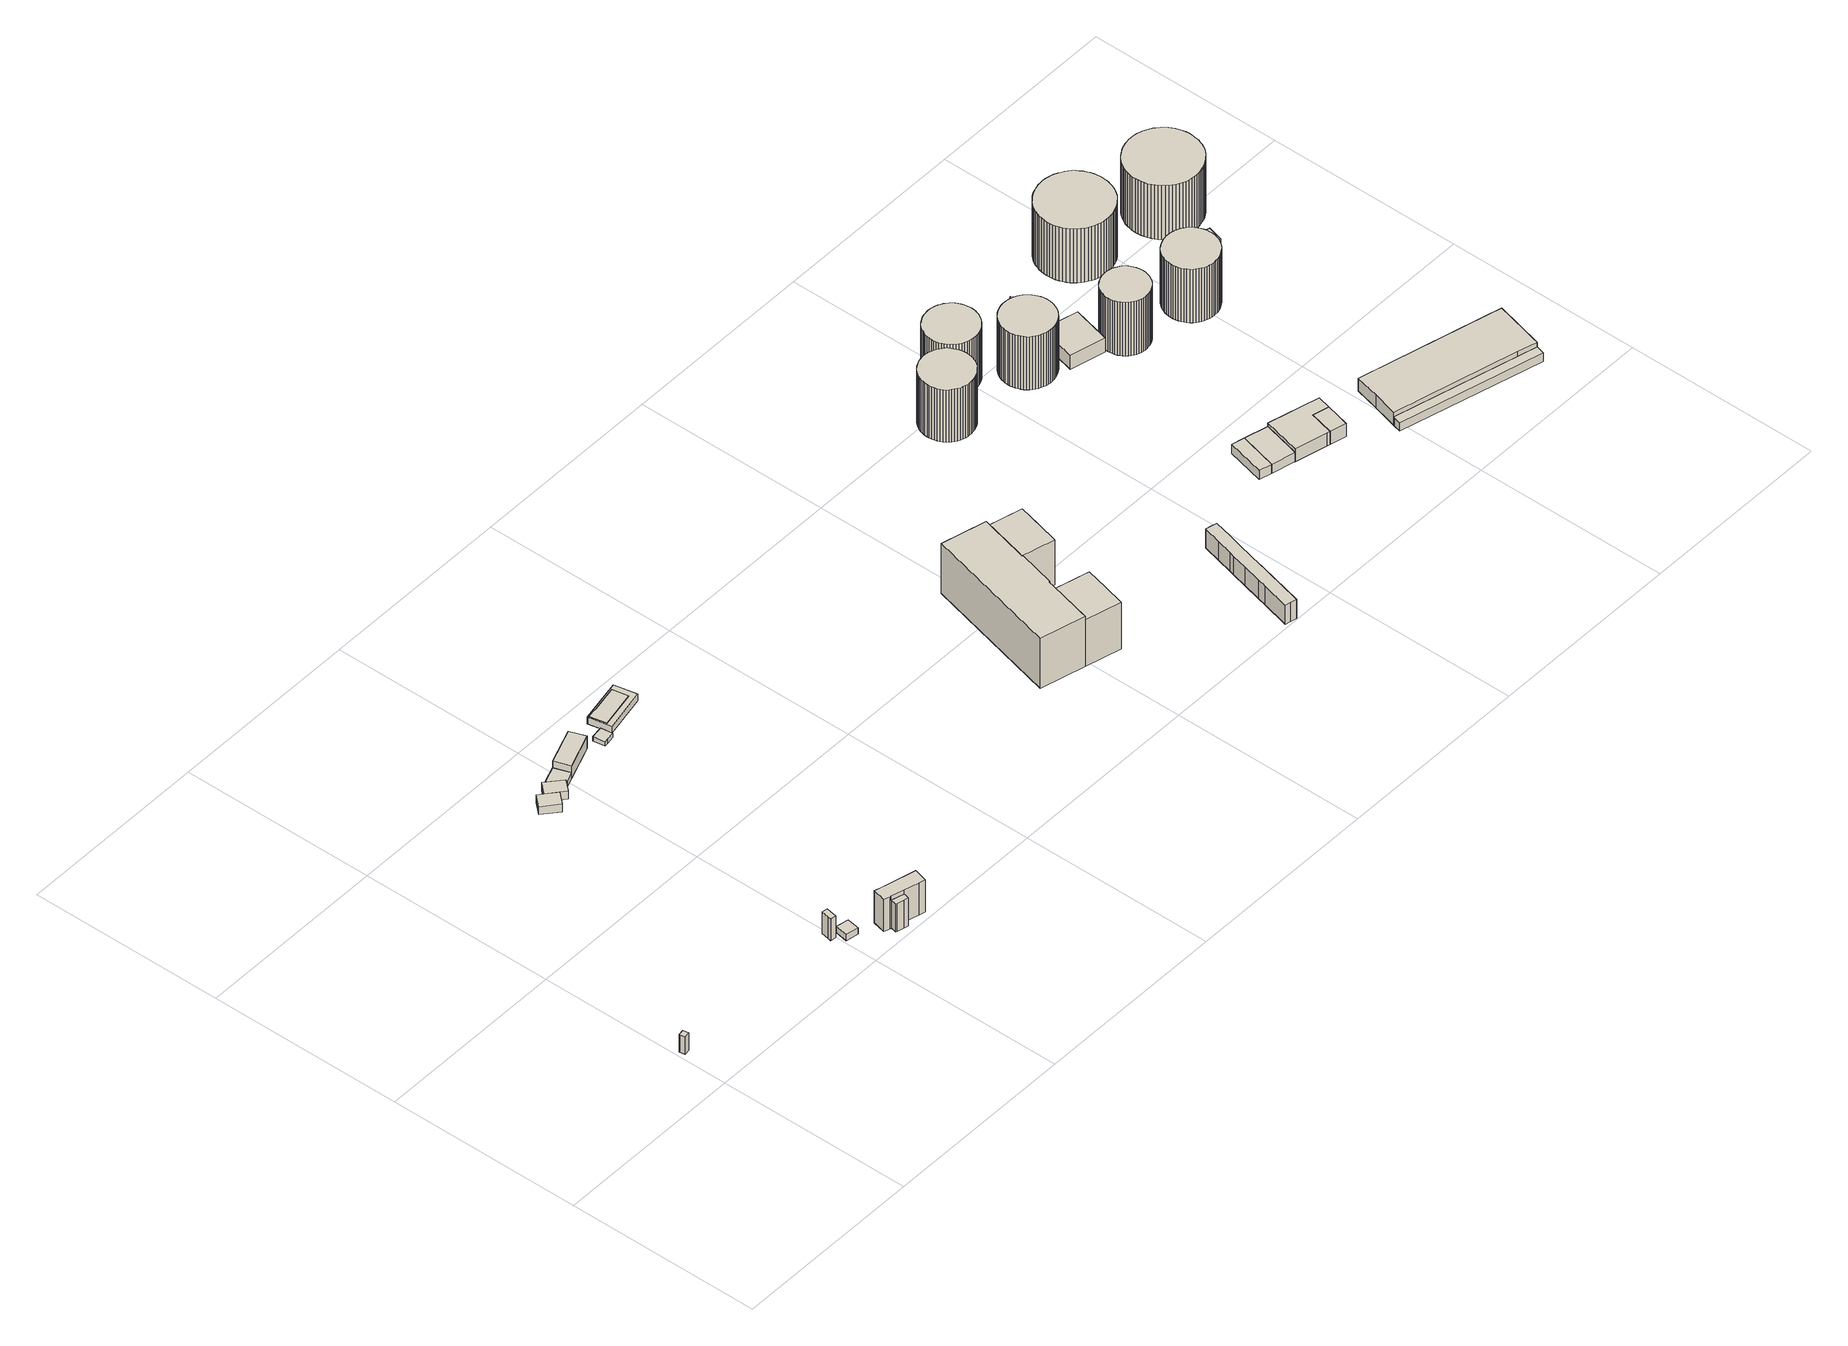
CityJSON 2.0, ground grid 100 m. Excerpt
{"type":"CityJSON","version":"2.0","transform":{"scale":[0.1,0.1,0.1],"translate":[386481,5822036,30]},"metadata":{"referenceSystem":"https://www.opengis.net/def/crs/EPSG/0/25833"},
"CityObjects":{
"building1":{"type":"Building","attributes":{"Gemeindeschluessel":"11000001","BezugspunktDach":"2200","function":"31001_2523","measuredHeight":10.24,"storeysAboveGround":1},"address":[{"country":"Germany","locality":"Berlin","thoroughfareNumber":"44N (35)","thoroughfareName":"Beusselstraße"}],"geometry":[{"type":"Solid","lod":"1","boundaries":[[[[0,1,2,3]],[[4,5,6,7]],[[4,7,3,2]],[[5,4,2,1]],[[6,5,1,0]],[[7,6,0,3]]]]}]},
"building2":{"type":"Building","attributes":{"Gemeindeschluessel":"11000001","BezugspunktDach":"2200","function":"31001_2463","measuredHeight":15.17,"storeysAboveGround":1},"address":[{"country":"Germany","locality":"Berlin","thoroughfareNumber":"1 (89)","thoroughfareName":"Westhafenstraße"}],"geometry":[{"type":"Solid","lod":"1","boundaries":[[[[8,9,10,11,12]],[[13,14,15,16,17]],[[13,17,12,11]],[[14,13,11,10]],[[15,14,10,9]],[[16,15,9,8]],[[17,16,8,12]]]]}]},
"building3":{"type":"Building","attributes":{"Gemeindeschluessel":"11000001","BezugspunktDach":"2200","function":"31001_2120","measuredHeight":3.62,"storeysAboveGround":1},"address":[{"country":"Germany","locality":"Berlin","thoroughfareNumber":"1 (88)","thoroughfareName":"Westhafenstraße"}],"geometry":[{"type":"Solid","lod":"1","boundaries":[[[[18,19,20,21]],[[22,23,24,25]],[[22,25,21,20]],[[23,22,20,19]],[[24,23,19,18]],[[25,24,18,21]]]]}]},
"building4":{"type":"Building","attributes":{"Gemeindeschluessel":"11000004","BezugspunktDach":"2200","function":"51009_1610","measuredHeight":4.59,"storeysAboveGround":0},"address":[{"country":"Germany","locality":"Berlin"}],"geometry":[{"type":"Solid","lod":"1","boundaries":[[[[26,27,28,29,30]],[[31,32,33,34,35]],[[31,35,30,29]],[[32,31,29,28]],[[33,32,28,27]],[[34,33,27,26]],[[35,34,26,30]]]]}]},
"building5":{"type":"Building","attributes":{"Gemeindeschluessel":"11000001","function":"31001_2100"},"address":[{"country":"Germany","locality":"Berlin","thoroughfareNumber":"1 (70)","thoroughfareName":"Westhafenstraße"}],"children":["building5-1","building5-2"]},
"building5-1":{"type":"BuildingPart","attributes":{"BezugspunktDach":"2200","measuredHeight":20.94,"storeysAboveGround":4},"parents":["building5"],"geometry":[{"type":"MultiSurface","lod":"1","boundaries":[[[36,37,38,39,40,41,42,43,44,45]],[[46,47,48,49,50,51,52,53,54,55]],[[46,55,45,44]],[[47,46,44,43]],[[48,47,43,42]],[[49,48,42,41]],[[50,49,41,40]],[[51,50,40,39]],[[52,51,39,38]],[[56,57,38,37]],[[54,53,37,36]],[[55,54,36,45]],[[58,53,52,57,56]]]}]},
"building5-2":{"type":"BuildingPart","attributes":{"BezugspunktDach":"2200","measuredHeight":16.56,"storeysAboveGround":4},"parents":["building5"],"geometry":[{"type":"MultiSurface","lod":"1","boundaries":[[[59,60,61,57,56,62]],[[53,52,63,64,65,66]],[[53,66,62,56]],[[63,52,57,61]],[[64,63,61,60]],[[65,64,60,59]],[[66,65,59,62]],[[52,53,56,57,67]]]}]},
"building6":{"type":"Building","attributes":{"Gemeindeschluessel":"11000004","BezugspunktDach":"2200","function":"51009_1610","measuredHeight":4.63,"storeysAboveGround":0},"address":[{"country":"Germany","locality":"Berlin"}],"geometry":[{"type":"Solid","lod":"1","boundaries":[[[[27,68,69,70,28]],[[71,72,73,74,75]],[[71,75,28,70]],[[72,71,70,69]],[[73,72,69,68]],[[74,73,68,27]],[[75,74,27,28]]]]}]},
"building7":{"type":"Building","attributes":{"Gemeindeschluessel":"11000004","function":"31001_2130"},"address":[{"country":"Germany","locality":"Berlin","thoroughfareNumber":"1","thoroughfareName":"Seestraße"}],"children":["building7-1","building7-2"]},
"building7-1":{"type":"BuildingPart","attributes":{"BezugspunktDach":"2200","measuredHeight":7.41,"storeysAboveGround":2},"parents":["building7"],"geometry":[{"type":"MultiSurface","lod":"1","boundaries":[[[76,77,78,79]],[[80,81,82,83]],[[80,83,79,78]],[[81,80,78,77]],[[82,81,77,76]],[[84,85,76,79]],[[83,82,86,85,84]]]}]},
"building7-2":{"type":"BuildingPart","attributes":{"BezugspunktDach":"2200","measuredHeight":3.56,"storeysAboveGround":2},"parents":["building7"],"geometry":[{"type":"Solid","lod":"1","boundaries":[[[[87,85,84,88]],[[83,82,89,90]],[[83,90,88,84]],[[82,83,82,85]],[[89,82,85,87]],[[90,89,87,88]],[[84,85,82,83]]]]}]},
"building8":{"type":"Building","attributes":{"Gemeindeschluessel":"11000004","BezugspunktDach":"2200","function":"31001_2463","measuredHeight":2.6,"storeysAboveGround":1},"address":[{"country":"Germany","locality":"Berlin","thoroughfareNumber":"1 (1)","thoroughfareName":"Seestraße"}],"geometry":[{"type":"Solid","lod":"1","boundaries":[[[[91,92,93,94,95]],[[96,97,98,99,100]],[[96,100,95,94]],[[97,96,94,93]],[[98,97,93,92]],[[99,98,92,91]],[[100,99,91,95]]]]}]},
"building9":{"type":"Building","attributes":{"Gemeindeschluessel":"11000004","BezugspunktDach":"2200","function":"31001_9998","measuredHeight":3.89,"storeysAboveGround":1},"address":[{"country":"Germany","locality":"Berlin","thoroughfareNumber":"2","thoroughfareName":"Seestraße"}],"geometry":[{"type":"Solid","lod":"1","boundaries":[[[[101,102,103,104,105,106]],[[107,108,109,110,111,112]],[[107,112,106,105]],[[108,107,105,104]],[[109,108,104,103]],[[110,109,103,102]],[[111,110,102,101]],[[112,111,101,106]]]]}]},
"building10":{"type":"Building","attributes":{"Gemeindeschluessel":"11000004","BezugspunktDach":"2200","function":"51009_1610","measuredHeight":3.87,"storeysAboveGround":0},"address":[{"country":"Germany","locality":"Berlin"}],"geometry":[{"type":"Solid","lod":"1","boundaries":[[[[113,114,115,116],[117,118,119,120,121,122]],[[123,124,125,126],[127,128,129,130,131,132]],[[123,126,116,115]],[[124,123,115,114]],[[125,124,114,113]],[[126,125,113,116]],[[127,132,122,121]],[[128,127,121,120]],[[129,128,120,119]],[[130,129,119,118]],[[131,130,118,117]],[[132,131,117,122]]]]}]},
"building11":{"type":"Building","attributes":{"name":"Zentrales Grundbucharchiv Berlin","Gemeindeschluessel":"11000001","function":"31001_2142"},"address":[{"country":"Germany","locality":"Berlin","thoroughfareNumber":"1 (55)","thoroughfareName":"Westhafenstraße"}],"children":["building11-1","building11-2","building11-3"]},
"building11-1":{"type":"BuildingPart","attributes":{"BezugspunktDach":"2200","measuredHeight":34.26,"storeysAboveGround":8},"parents":["building11"],"geometry":[{"type":"Solid","lod":"1","boundaries":[[[[133,134,135,136,137,138,139,140,141,142,143]],[[144,145,146,147,148,149,150,151,152,153,154]],[[144,154,143,142]],[[145,144,142,141]],[[146,145,141,140]],[[147,146,140,139]],[[148,147,139,138]],[[149,148,138,137]],[[150,149,137,136]],[[151,150,136,135]],[[152,151,135,134]],[[153,152,134,133]],[[154,153,133,143]]]]}]},
"building11-2":{"type":"BuildingPart","attributes":{"BezugspunktDach":"2200","measuredHeight":28.38,"storeysAboveGround":8},"parents":["building11"],"geometry":[{"type":"Solid","lod":"1","boundaries":[[[[155,156,157,158,159,160]],[[146,161,162,163,147,164]],[[146,164,160,159]],[[161,146,159,158]],[[162,161,158,157]],[[163,162,157,156]],[[147,163,156,155]],[[164,147,155,160]]]]}]},
"building11-3":{"type":"BuildingPart","attributes":{"BezugspunktDach":"2200","measuredHeight":29.81,"storeysAboveGround":8},"parents":["building11"],"geometry":[{"type":"Solid","lod":"1","boundaries":[[[[165,166,167,168,169,170]],[[152,171,172,173,153,174]],[[152,174,170,169]],[[171,152,169,168]],[[172,171,168,167]],[[173,172,167,166]],[[153,173,166,165]],[[174,153,165,170]]]]}]},
"building12":{"type":"Building","attributes":{"Gemeindeschluessel":"11000001","BezugspunktDach":"2200","function":"31001_2000","measuredHeight":4.79,"storeysAboveGround":1},"address":[{"country":"Germany","locality":"Berlin","thoroughfareNumber":"1 (105)","thoroughfareName":"Willdenowstraße"}],"geometry":[{"type":"Solid","lod":"1","boundaries":[[[[175,176,177,178]],[[179,180,181,182]],[[179,182,178,177]],[[180,179,177,176]],[[181,180,176,175]],[[182,181,175,178]]]]}]},
"building13":{"type":"Building","attributes":{"Gemeindeschluessel":"11000001","BezugspunktDach":"2200","function":"51002_1333","measuredHeight":11.85,"storeysAboveGround":0},"address":[{"country":"Germany","locality":"Berlin"}],"geometry":[{"type":"Solid","lod":"1","boundaries":[[[[183,184,185,186,187,188,189,190,191,192,193,194,195,196,197,198,199]],[[200,201,202,203,204,205,206,207,208,209,210,211,212,213,214,215,216]],[[200,216,199,198]],[[201,200,198,197]],[[202,201,197,196]],[[203,202,196,195]],[[204,203,195,194]],[[205,204,194,193]],[[206,205,193,192]],[[207,206,192,191]],[[208,207,191,190]],[[209,208,190,189]],[[210,209,189,188]],[[211,210,188,187]],[[212,211,187,186]],[[213,212,186,185]],[[214,213,185,184]],[[215,214,184,183]],[[216,215,183,199]]]]}]},
"building14":{"type":"Building","attributes":{"Gemeindeschluessel":"11000001","BezugspunktDach":"2200","function":"31001_2142","measuredHeight":30.63,"storeysAboveGround":5},"address":[{"country":"Germany","locality":"Berlin","thoroughfareNumber":"1 (37)","thoroughfareName":"Westhafenstraße"}],"geometry":[{"type":"Solid","lod":"1","boundaries":[[[[217,218,219,220,221,222,223,224,225,226,227,228,229,230,231,232,233,234,235,236,237,238,239,240,241,242,243,244,245,246,247,248,249,250,251,252,253,254,255,256,257,258,259,260,261,262,263,264,265,266,267,268,269,270,271,272,273,274,275,276,277,278,279,280]],[[281,282,283,284,285,286,287,288,289,290,291,292,293,294,295,296,297,298,299,300,301,302,303,304,305,306,307,308,309,310,311,312,313,314,315,316,317,318,319,320,321,322,323,324,325,326,327,328,329,330,331,332,333,334,335,336,337,338,339,340,341,342,343,344]],[[281,344,280,279]],[[282,281,279,278]],[[283,282,278,277]],[[284,283,277,276]],[[285,284,276,275]],[[286,285,275,274]],[[287,286,274,273]],[[288,287,273,272]],[[289,288,272,271]],[[290,289,271,270]],[[291,290,270,269]],[[292,291,269,268]],[[293,292,268,267]],[[294,293,267,266]],[[295,294,266,265]],[[296,295,265,264]],[[297,296,264,263]],[[298,297,263,262]],[[299,298,262,261]],[[300,299,261,260]],[[301,300,260,259]],[[302,301,259,258]],[[303,302,258,257]],[[304,303,257,256]],[[305,304,256,255]],[[306,305,255,254]],[[307,306,254,253]],[[308,307,253,252]],[[309,308,252,251]],[[310,309,251,250]],[[311,310,250,249]],[[312,311,249,248]],[[313,312,248,247]],[[314,313,247,246]],[[315,314,246,245]],[[316,315,245,244]],[[317,316,244,243]],[[318,317,243,242]],[[319,318,242,241]],[[320,319,241,240]],[[321,320,240,239]],[[322,321,239,238]],[[323,322,238,237]],[[324,323,237,236]],[[325,324,236,235]],[[326,325,235,234]],[[327,326,234,233]],[[328,327,233,232]],[[329,328,232,231]],[[330,329,231,230]],[[331,330,230,229]],[[332,331,229,228]],[[333,332,228,227]],[[334,333,227,226]],[[335,334,226,225]],[[336,335,225,224]],[[337,336,224,223]],[[338,337,223,222]],[[339,338,222,221]],[[340,339,221,220]],[[341,340,220,219]],[[342,341,219,218]],[[343,342,218,217]],[[344,343,217,280]]]]}]},
"building15":{"type":"Building","attributes":{"Gemeindeschluessel":"11000001","BezugspunktDach":"2200","function":"31001_2142","measuredHeight":30.8,"storeysAboveGround":5},"address":[{"country":"Germany","locality":"Berlin","thoroughfareNumber":"1 (36)","thoroughfareName":"Westhafenstraße"}],"geometry":[{"type":"Solid","lod":"1","boundaries":[[[[345,346,347,348,349,350,351,352,353,354,355,356,357,358,359,360,361,362,363,364,365,366,367,368,369,370,371,372,373,374,375,376,377,378,379,380,381,382,383,384,385,386,387,388,389,390,391,392,393,394,395,396,397,398,399,400,401,402,403,404,405,406,407,408]],[[409,410,411,412,413,414,415,416,417,418,419,420,421,422,423,424,425,426,427,428,429,430,431,432,433,434,435,436,437,438,439,440,441,442,443,444,445,446,447,448,449,450,451,452,453,454,455,456,457,458,459,460,461,462,463,464,465,466,467,468,469,470,471,472]],[[409,472,408,407]],[[410,409,407,406]],[[411,410,406,405]],[[412,411,405,404]],[[413,412,404,403]],[[414,413,403,402]],[[415,414,402,401]],[[416,415,401,400]],[[417,416,400,399]],[[418,417,399,398]],[[419,418,398,397]],[[420,419,397,396]],[[421,420,396,395]],[[422,421,395,394]],[[423,422,394,393]],[[424,423,393,392]],[[425,424,392,391]],[[426,425,391,390]],[[427,426,390,389]],[[428,427,389,388]],[[429,428,388,387]],[[430,429,387,386]],[[431,430,386,385]],[[432,431,385,384]],[[433,432,384,383]],[[434,433,383,382]],[[435,434,382,381]],[[436,435,381,380]],[[437,436,380,379]],[[438,437,379,378]],[[439,438,378,377]],[[440,439,377,376]],[[441,440,376,375]],[[442,441,375,374]],[[443,442,374,373]],[[444,443,373,372]],[[445,444,372,371]],[[446,445,371,370]],[[447,446,370,369]],[[448,447,369,368]],[[449,448,368,367]],[[450,449,367,366]],[[451,450,366,365]],[[452,451,365,364]],[[453,452,364,363]],[[454,453,363,362]],[[455,454,362,361]],[[456,455,361,360]],[[457,456,360,359]],[[458,457,359,358]],[[459,458,358,357]],[[460,459,357,356]],[[461,460,356,355]],[[462,461,355,354]],[[463,462,354,353]],[[464,463,353,352]],[[465,464,352,351]],[[466,465,351,350]],[[467,466,350,349]],[[468,467,349,348]],[[469,468,348,347]],[[470,469,347,346]],[[471,470,346,345]],[[472,471,345,408]]]]}]},
"building16":{"type":"Building","attributes":{"Gemeindeschluessel":"11000001","BezugspunktDach":"2200","function":"31001_2142","measuredHeight":5.45,"storeysAboveGround":2},"address":[{"country":"Germany","locality":"Berlin","thoroughfareNumber":"1 (75)","thoroughfareName":"Westhafenstraße"}],"geometry":[{"type":"Solid","lod":"1","boundaries":[[[[473,474,475,476]],[[477,478,479,480]],[[477,480,476,475]],[[478,477,475,474]],[[479,478,474,473]],[[480,479,473,476]]]]}]},
"building17":{"type":"Building","attributes":{"Gemeindeschluessel":"11000001","BezugspunktDach":"2200","function":"31001_2120","measuredHeight":5.44,"storeysAboveGround":1},"address":[{"country":"Germany","locality":"Berlin","thoroughfareNumber":"1 (74)","thoroughfareName":"Westhafenstraße"}],"geometry":[{"type":"Solid","lod":"1","boundaries":[[[[481,482,474,473]],[[478,483,484,479]],[[478,479,473,474]],[[483,478,474,482]],[[484,483,482,481]],[[479,484,481,473]]]]}]},
"building18":{"type":"Building","attributes":{"Gemeindeschluessel":"11000001","BezugspunktDach":"2200","function":"31001_2142","measuredHeight":31.16,"storeysAboveGround":5},"address":[{"country":"Germany","locality":"Berlin","thoroughfareNumber":"1 (38)","thoroughfareName":"Westhafenstraße"}],"geometry":[{"type":"Solid","lod":"1","boundaries":[[[[485,486,487,488,489,490,491,492,493,494,495,496,497,498,499,500,501,502,503,504,505,506,507,508,509,510,511,512,513,514,515,516,517,518,519,520,521,522,523,524,525,526,527,528,529,530,531,532,533,534,535,536,537,538,539,540,541,542,543,544,545,546,547,548]],[[549,550,551,552,553,554,555,556,557,558,559,560,561,562,563,564,565,566,567,568,569,570,571,572,573,574,575,576,577,578,579,580,581,582,583,584,585,586,587,588,589,590,591,592,593,594,595,596,597,598,599,600,601,602,603,604,605,606,607,608,609,610,611,612]],[[549,612,548,547]],[[550,549,547,546]],[[551,550,546,545]],[[552,551,545,544]],[[553,552,544,543]],[[554,553,543,542]],[[555,554,542,541]],[[556,555,541,540]],[[557,556,540,539]],[[558,557,539,538]],[[559,558,538,537]],[[560,559,537,536]],[[561,560,536,535]],[[562,561,535,534]],[[563,562,534,533]],[[564,563,533,532]],[[565,564,532,531]],[[566,565,531,530]],[[567,566,530,529]],[[568,567,529,528]],[[569,568,528,527]],[[570,569,527,526]],[[571,570,526,525]],[[572,571,525,524]],[[573,572,524,523]],[[574,573,523,522]],[[575,574,522,521]],[[576,575,521,520]],[[577,576,520,519]],[[578,577,519,518]],[[579,578,518,517]],[[580,579,517,516]],[[581,580,516,515]],[[582,581,515,514]],[[583,582,514,513]],[[584,583,513,512]],[[585,584,512,511]],[[586,585,511,510]],[[587,586,510,509]],[[588,587,509,508]],[[589,588,508,507]],[[590,589,507,506]],[[591,590,506,505]],[[592,591,505,504]],[[593,592,504,503]],[[594,593,503,502]],[[595,594,502,501]],[[596,595,501,500]],[[597,596,500,499]],[[598,597,499,498]],[[599,598,498,497]],[[600,599,497,496]],[[601,600,496,495]],[[602,601,495,494]],[[603,602,494,493]],[[604,603,493,492]],[[605,604,492,491]],[[606,605,491,490]],[[607,606,490,489]],[[608,607,489,488]],[[609,608,488,487]],[[610,609,487,486]],[[611,610,486,485]],[[612,611,485,548]]]]}]},
"building19":{"type":"Building","attributes":{"Gemeindeschluessel":"11000001","BezugspunktDach":"2200","function":"31001_2120","measuredHeight":7.43,"storeysAboveGround":2},"address":[{"country":"Germany","locality":"Berlin","thoroughfareNumber":"1 (73)","thoroughfareName":"Westhafenstraße"}],"geometry":[{"type":"Solid","lod":"1","boundaries":[[[[613,614,615,616,617,618,619]],[[620,621,622,623,624,625,626]],[[620,626,619,618]],[[621,620,618,617]],[[622,621,617,616]],[[623,622,616,615]],[[624,623,615,614]],[[625,624,614,613]],[[626,625,613,619]]]]}]},
"building20":{"type":"Building","attributes":{"Gemeindeschluessel":"11000001","BezugspunktDach":"2200","function":"31001_2020","measuredHeight":7.42,"storeysAboveGround":2},"address":[{"country":"Germany","locality":"Berlin","thoroughfareNumber":"1 (72)","thoroughfareName":"Westhafenstraße"}],"geometry":[{"type":"Solid","lod":"1","boundaries":[[[[627,616,615,614]],[[623,622,628,624]],[[623,624,614,615]],[[622,623,615,616]],[[628,622,616,627]],[[624,628,627,614]]]]}]},
"building21":{"type":"Building","attributes":{"Gemeindeschluessel":"11000001","BezugspunktDach":"2200","function":"31001_2560","measuredHeight":9.13,"storeysAboveGround":1},"address":[{"country":"Germany","locality":"Berlin","thoroughfareNumber":"1 (41)","thoroughfareName":"Westhafenstraße"}],"geometry":[{"type":"Solid","lod":"1","boundaries":[[[[629,630,631,632]],[[633,634,635,636]],[[633,636,632,631]],[[634,633,631,630]],[[635,634,630,629]],[[636,635,629,632]]]]}]},
"building22":{"type":"Building","attributes":{"Gemeindeschluessel":"11000001","BezugspunktDach":"2200","function":"31001_2140","measuredHeight":6.48,"storeysAboveGround":1},"address":[{"country":"Germany","locality":"Berlin","thoroughfareNumber":"1 (40)","thoroughfareName":"Westhafenstraße"}],"geometry":[{"type":"Solid","lod":"1","boundaries":[[[[637,638,639,640,641,642,643,644]],[[645,646,647,648,649,650,651,652]],[[645,652,644,643]],[[646,645,643,642]],[[647,646,642,641]],[[648,647,641,640]],[[649,648,640,639]],[[650,649,639,638]],[[651,650,638,637]],[[652,651,637,644]]]]}]},
"building23":{"type":"Building","attributes":{"Gemeindeschluessel":"11000001","BezugspunktDach":"2200","function":"31001_2142","measuredHeight":31.3,"storeysAboveGround":5},"address":[{"country":"Germany","locality":"Berlin","thoroughfareNumber":"1 (42)","thoroughfareName":"Westhafenstraße"}],"geometry":[{"type":"Solid","lod":"1","boundaries":[[[[653,654,655,656,657,658,659,660,661,662,663,664,665,666,667,668,669,670,671,672,673,674,675,676,677,678,679,680,681,682,683,684,685,686,687,688,689,690,691,692,693,694,695,696,697,698,699,700,701,702,703,704,705,706,707,708,709,710,711,712]],[[713,714,715,716,717,718,719,720,721,722,723,724,725,726,727,728,729,730,731,732,733,734,735,736,737,738,739,740,741,742,743,744,745,746,747,748,749,750,751,752,753,754,755,756,757,758,759,760,761,762,763,764,765,766,767,768,769,770,771,772]],[[713,772,712,711]],[[714,713,711,710]],[[715,714,710,709]],[[716,715,709,708]],[[717,716,708,707]],[[718,717,707,706]],[[719,718,706,705]],[[720,719,705,704]],[[721,720,704,703]],[[722,721,703,702]],[[723,722,702,701]],[[724,723,701,700]],[[725,724,700,699]],[[726,725,699,698]],[[727,726,698,697]],[[728,727,697,696]],[[729,728,696,695]],[[730,729,695,694]],[[731,730,694,693]],[[732,731,693,692]],[[733,732,692,691]],[[734,733,691,690]],[[735,734,690,689]],[[736,735,689,688]],[[737,736,688,687]],[[738,737,687,686]],[[739,738,686,685]],[[740,739,685,684]],[[741,740,684,683]],[[742,741,683,682]],[[743,742,682,681]],[[744,743,681,680]],[[745,744,680,679]],[[746,745,679,678]],[[747,746,678,677]],[[748,747,677,676]],[[749,748,676,675]],[[750,749,675,674]],[[751,750,674,673]],[[752,751,673,672]],[[753,752,672,671]],[[754,753,671,670]],[[755,754,670,669]],[[756,755,669,668]],[[757,756,668,667]],[[758,757,667,666]],[[759,758,666,665]],[[760,759,665,664]],[[761,760,664,663]],[[762,761,663,662]],[[763,762,662,661]],[[764,763,661,660]],[[765,764,660,659]],[[766,765,659,658]],[[767,766,658,657]],[[768,767,657,656]],[[769,768,656,655]],[[770,769,655,654]],[[771,770,654,653]],[[772,771,653,712]]]]}]},
"building24":{"type":"Building","attributes":{"Gemeindeschluessel":"11000001","BezugspunktDach":"2200","function":"51009_1610","measuredHeight":4.88,"storeysAboveGround":0},"address":[{"country":"Germany","locality":"Berlin"}],"geometry":[{"type":"Solid","lod":"1","boundaries":[[[[773,774,775,776,777,778,779]],[[780,781,782,783,784,785,786]],[[780,786,779,778]],[[781,780,778,777]],[[782,781,777,776]],[[783,782,776,775]],[[784,783,775,774]],[[785,784,774,773]],[[786,785,773,779]]]]}]},
"building25":{"type":"Building","attributes":{"Gemeindeschluessel":"11000001","BezugspunktDach":"2200","function":"31001_2142","measuredHeight":31.25,"storeysAboveGround":5},"address":[{"country":"Germany","locality":"Berlin","thoroughfareNumber":"1 (43)","thoroughfareName":"Westhafenstraße"}],"geometry":[{"type":"Solid","lod":"1","boundaries":[[[[787,788,789,790,791,792,793,794,795,796,797,798,799,800,801,802,803,804,805,806,807,808,809,810,811,812,813,814,815,816,817,818,819,820,821,822,823,824,825,826,827,828,829,830,831,832,833,834,835,836,837,838,839,840,841,842,843,844,845,846,847,848,849,850]],[[851,852,853,854,855,856,857,858,859,860,861,862,863,864,865,866,867,868,869,870,871,872,873,874,875,876,877,878,879,880,881,882,883,884,885,886,887,888,889,890,891,892,893,894,895,896,897,898,899,900,901,902,903,904,905,906,907,908,909,910,911,912,913,914]],[[851,914,850,849]],[[852,851,849,848]],[[853,852,848,847]],[[854,853,847,846]],[[855,854,846,845]],[[856,855,845,844]],[[857,856,844,843]],[[858,857,843,842]],[[859,858,842,841]],[[860,859,841,840]],[[861,860,840,839]],[[862,861,839,838]],[[863,862,838,837]],[[864,863,837,836]],[[865,864,836,835]],[[866,865,835,834]],[[867,866,834,833]],[[868,867,833,832]],[[869,868,832,831]],[[870,869,831,830]],[[871,870,830,829]],[[872,871,829,828]],[[873,872,828,827]],[[874,873,827,826]],[[875,874,826,825]],[[876,875,825,824]],[[877,876,824,823]],[[878,877,823,822]],[[879,878,822,821]],[[880,879,821,820]],[[881,880,820,819]],[[882,881,819,818]],[[883,882,818,817]],[[884,883,817,816]],[[885,884,816,815]],[[886,885,815,814]],[[887,886,814,813]],[[888,887,813,812]],[[889,888,812,811]],[[890,889,811,810]],[[891,890,810,809]],[[892,891,809,808]],[[893,892,808,807]],[[894,893,807,806]],[[895,894,806,805]],[[896,895,805,804]],[[897,896,804,803]],[[898,897,803,802]],[[899,898,802,801]],[[900,899,801,800]],[[901,900,800,799]],[[902,901,799,798]],[[903,902,798,797]],[[904,903,797,796]],[[905,904,796,795]],[[906,905,795,794]],[[907,906,794,793]],[[908,907,793,792]],[[909,908,792,791]],[[910,909,791,790]],[[911,910,790,789]],[[912,911,789,788]],[[913,912,788,787]],[[914,913,787,850]]]]}]},
"building26":{"type":"Building","attributes":{"Gemeindeschluessel":"11000001","BezugspunktDach":"2200","function":"31001_2143","measuredHeight":8.78,"storeysAboveGround":1},"address":[{"country":"Germany","locality":"Berlin","thoroughfareNumber":"1 (53)","thoroughfareName":"Westhafenstraße"}],"geometry":[{"type":"Solid","lod":"1","boundaries":[[[[915,916,917,918,919,920,921,922]],[[923,924,925,926,927,783,782,781]],[[923,781,922,921]],[[924,923,921,920]],[[925,924,920,919]],[[926,925,919,918]],[[927,926,918,917]],[[783,927,917,916]],[[782,783,916,915]],[[781,782,915,922]]]]}]},
"building27":{"type":"Building","attributes":{"Gemeindeschluessel":"11000001","BezugspunktDach":"2200","function":"31001_2142","measuredHeight":31.45,"storeysAboveGround":5},"address":[{"country":"Germany","locality":"Berlin","thoroughfareNumber":"1 (32)","thoroughfareName":"Westhafenstraße"}],"geometry":[{"type":"Solid","lod":"1","boundaries":[[[[928,929,930,931,932,933,934,935,936,937,938,939,940,941,942,943,944,945,946,947,948,949,950,951,952,953,954,955,956,957,958,959,960,961,962,963,964,965,966,967,968,969,970,971,972,973,974,975,976,977,978,979,980,981,982,983,984,985,986,987,988,989,990,991,992,993,994,995,996,997,998,999]],[[1000,1001,1002,1003,1004,1005,1006,1007,1008,1009,1010,1011,1012,1013,1014,1015,1016,1017,1018,1019,1020,1021,1022,1023,1024,1025,1026,1027,1028,1029,1030,1031,1032,1033,1034,1035,1036,1037,1038,1039,1040,1041,1042,1043,1044,1045,1046,1047,1048,1049,1050,1051,1052,1053,1054,1055,1056,1057,1058,1059,1060,1061,1062,1063,1064,1065,1066,1067,1068,1069,1070,1071]],[[1000,1071,999,998]],[[1001,1000,998,997]],[[1002,1001,997,996]],[[1003,1002,996,995]],[[1004,1003,995,994]],[[1005,1004,994,993]],[[1006,1005,993,992]],[[1007,1006,992,991]],[[1008,1007,991,990]],[[1009,1008,990,989]],[[1010,1009,989,988]],[[1011,1010,988,987]],[[1012,1011,987,986]],[[1013,1012,986,985]],[[1014,1013,985,984]],[[1015,1014,984,983]],[[1016,1015,983,982]],[[1017,1016,982,981]],[[1018,1017,981,980]],[[1019,1018,980,979]],[[1020,1019,979,978]],[[1021,1020,978,977]],[[1022,1021,977,976]],[[1023,1022,976,975]],[[1024,1023,975,974]],[[1025,1024,974,973]],[[1026,1025,973,972]],[[1027,1026,972,971]],[[1028,1027,971,970]],[[1029,1028,970,969]],[[1030,1029,969,968]],[[1031,1030,968,967]],[[1032,1031,967,966]],[[1033,1032,966,965]],[[1034,1033,965,964]],[[1035,1034,964,963]],[[1036,1035,963,962]],[[1037,1036,962,961]],[[1038,1037,961,960]],[[1039,1038,960,959]],[[1040,1039,959,958]],[[1041,1040,958,957]],[[1042,1041,957,956]],[[1043,1042,956,955]],[[1044,1043,955,954]],[[1045,1044,954,953]],[[1046,1045,953,952]],[[1047,1046,952,951]],[[1048,1047,951,950]],[[1049,1048,950,949]],[[1050,1049,949,948]],[[1051,1050,948,947]],[[1052,1051,947,946]],[[1053,1052,946,945]],[[1054,1053,945,944]],[[1055,1054,944,943]],[[1056,1055,943,942]],[[1057,1056,942,941]],[[1058,1057,941,940]],[[1059,1058,940,939]],[[1060,1059,939,938]],[[1061,1060,938,937]],[[1062,1061,937,936]],[[1063,1062,936,935]],[[1064,1063,935,934]],[[1065,1064,934,933]],[[1066,1065,933,932]],[[1067,1066,932,931]],[[1068,1067,931,930]],[[1069,1068,930,929]],[[1070,1069,929,928]],[[1071,1070,928,999]]]]}]},
"building28":{"type":"Building","attributes":{"Gemeindeschluessel":"11000001","BezugspunktDach":"2200","function":"31001_2560","measuredHeight":8.12,"storeysAboveGround":1},"address":[{"country":"Germany","locality":"Berlin","thoroughfareNumber":"1 (44)","thoroughfareName":"Westhafenstraße"}],"geometry":[{"type":"Solid","lod":"1","boundaries":[[[[1072,1073,1074,1075]],[[1076,1077,1078,1079]],[[1076,1079,1075,1074]],[[1077,1076,1074,1073]],[[1078,1077,1073,1072]],[[1079,1078,1072,1075]]]]}]},
"building29":{"type":"Building","attributes":{"Gemeindeschluessel":"11000001","BezugspunktDach":"2200","function":"31001_2142","measuredHeight":31.51,"storeysAboveGround":5},"address":[{"country":"Germany","locality":"Berlin","thoroughfareNumber":"1 (31)","thoroughfareName":"Westhafenstraße"}],"geometry":[{"type":"Solid","lod":"1","boundaries":[[[[1080,1081,1082,1083,1084,1085,1086,1087,1088,1089,1090,1091,1092,1093,1094,1095,1096,1097,1098,1099,1100,1101,1102,1103,1104,1105,1106,1107,1108,1109,1110,1111,1112,1113,1114,1115,1116,1117,1118,1119,1120,1121,1122,1123,1124,1125,1126,1127,1128,1129,1130,1131,1132,1133,1134,1135,1136,1137,1138,1139,1140,1141,1142,1143,1144,1145,1146,1147,1148,1149,1150,1151,1152]],[[1153,1154,1155,1156,1157,1158,1159,1160,1161,1162,1163,1164,1165,1166,1167,1168,1169,1170,1171,1172,1173,1174,1175,1176,1177,1178,1179,1180,1181,1182,1183,1184,1185,1186,1187,1188,1189,1190,1191,1192,1193,1194,1195,1196,1197,1198,1199,1200,1201,1202,1203,1204,1205,1206,1207,1208,1209,1210,1211,1212,1213,1214,1215,1216,1217,1218,1219,1220,1221,1222,1223,1224,1225]],[[1153,1225,1152,1151]],[[1154,1153,1151,1150]],[[1155,1154,1150,1149]],[[1156,1155,1149,1148]],[[1157,1156,1148,1147]],[[1158,1157,1147,1146]],[[1159,1158,1146,1145]],[[1160,1159,1145,1144]],[[1161,1160,1144,1143]],[[1162,1161,1143,1142]],[[1163,1162,1142,1141]],[[1164,1163,1141,1140]],[[1165,1164,1140,1139]],[[1166,1165,1139,1138]],[[1167,1166,1138,1137]],[[1168,1167,1137,1136]],[[1169,1168,1136,1135]],[[1170,1169,1135,1134]],[[1171,1170,1134,1133]],[[1172,1171,1133,1132]],[[1173,1172,1132,1131]],[[1174,1173,1131,1130]],[[1175,1174,1130,1129]],[[1176,1175,1129,1128]],[[1177,1176,1128,1127]],[[1178,1177,1127,1126]],[[1179,1178,1126,1125]],[[1180,1179,1125,1124]],[[1181,1180,1124,1123]],[[1182,1181,1123,1122]],[[1183,1182,1122,1121]],[[1184,1183,1121,1120]],[[1185,1184,1120,1119]],[[1186,1185,1119,1118]],[[1187,1186,1118,1117]],[[1188,1187,1117,1116]],[[1189,1188,1116,1115]],[[1190,1189,1115,1114]],[[1191,1190,1114,1113]],[[1192,1191,1113,1112]],[[1193,1192,1112,1111]],[[1194,1193,1111,1110]],[[1195,1194,1110,1109]],[[1196,1195,1109,1108]],[[1197,1196,1108,1107]],[[1198,1197,1107,1106]],[[1199,1198,1106,1105]],[[1200,1199,1105,1104]],[[1201,1200,1104,1103]],[[1202,1201,1103,1102]],[[1203,1202,1102,1101]],[[1204,1203,1101,1100]],[[1205,1204,1100,1099]],[[1206,1205,1099,1098]],[[1207,1206,1098,1097]],[[1208,1207,1097,1096]],[[1209,1208,1096,1095]],[[1210,1209,1095,1094]],[[1211,1210,1094,1093]],[[1212,1211,1093,1092]],[[1213,1212,1092,1091]],[[1214,1213,1091,1090]],[[1215,1214,1090,1089]],[[1216,1215,1089,1088]],[[1217,1216,1088,1087]],[[1218,1217,1087,1086]],[[1219,1218,1086,1085]],[[1220,1219,1085,1084]],[[1221,1220,1084,1083]],[[1222,1221,1083,1082]],[[1223,1222,1082,1081]],[[1224,1223,1081,1080]],[[1225,1224,1080,1152]]]]}]}
},
"vertices":[
[7,226,135],[36,232,135],[30,261,135],[2,255,135],[30,261,32],[36,232,32],[7,226,32],[2,255,32],
[980,207,158],[989,263,158],[960,268,158],[953,228,158],[950,212,158],[953,228,30],[960,268,30],[989,263,30],[980,207,30],[950,212,30],
[1059,150,65],[1070,215,65],[1005,226,65],[994,161,65],[1005,226,29],[1070,215,29],[1059,150,29],[994,161,29],
[792,1577,115],[842,1634,115],[791,1678,115],[764,1701,115],[714,1644,115],[764,1701,70],[791,1678,70],[842,1634,70],[792,1577,70],[714,1644,70],
[1172,67,216],[1179,66,216],[1244,48,216],[1320,28,216],[1350,20,216],[1368,88,216],[1337,96,216],[1189,134,216],[1158,143,216],[1142,76,216],[1158,143,28],[1189,134,28],[1337,96,28],[1368,88,28],[1350,20,28],[1320,28,28],[1244,48,28],[1179,66,28],[1172,67,28],[1142,76,28],[1179,66,194],[1244,48,194],[1179,66,72],
[1179,33,194],[1215,24,194],[1236,18,194],[1172,35,194],[1236,18,28],[1215,24,28],[1179,33,28],[1172,35,28],[1244,48,153],
[870,1610,115],[917,1664,115],[838,1732,115],[838,1732,69],[917,1664,69],[870,1610,69],[842,1634,69],[791,1678,69],
[975,1681,145],[1160,1751,145],[1130,1831,145],[945,1761,145],[1130,1831,71],[1160,1751,71],[975,1681,71],[945,1761,71],[945,1761,107],[975,1681,107],[975,1681,94],
[926,1662,107],[852,1726,107],[926,1662,71],[852,1726,71],
[1223,1702,95],[1244,1706,95],[1284,1712,95],[1275,1772,95],[1213,1763,95],[1275,1772,69],[1284,1712,69],[1244,1706,69],[1223,1702,69],[1213,1763,69],
[1300,1757,117],[1488,1795,117],[1472,1876,117],[1328,1847,117],[1327,1851,117],[1282,1842,117],[1327,1851,78],[1328,1847,78],[1472,1876,78],[1488,1795,78],[1300,1757,78],[1282,1842,78],
[1298,1728,116],[1522,1774,116],[1499,1890,116],[1274,1845,116],[1327,1851,116],[1328,1847,116],[1472,1876,116],[1488,1795,116],[1300,1757,116],[1282,1842,116],[1499,1890,77],[1522,1774,77],[1298,1728,77],[1274,1845,77],[1300,1757,77],[1488,1795,77],[1472,1876,77],[1328,1847,77],[1327,1851,77],[1282,1842,77],
[2960,487,319],[3018,715,319],[3025,746,319],[3030,745,319],[3078,933,319],[3073,934,319],[3080,962,319],[3139,1193,319],[3025,1222,319],[2910,1251,319],[2731,545,319],[2910,1251,27],[3025,1222,27],[3139,1193,27],[3080,962,27],[3073,934,27],[3078,933,27],[3030,745,27],[3025,746,27],[3018,715,27],[2960,487,27],[2731,545,27],
[3080,962,291],[3264,915,291],[3293,1031,291],[3322,1146,291],[3139,1193,291],[3064,1089,291],[3322,1146,27],[3293,1031,27],[3264,915,27],[3064,1089,27],
[2960,487,299],[3143,440,299],[3172,554,299],[3201,668,299],[3018,715,299],[2926,617,299],[3201,668,27],[3172,554,27],[3143,440,27],[2926,617,27],
[3421,1233,59],[3427,1257,59],[3380,1269,59],[3374,1245,59],[3380,1269,11],[3427,1257,11],[3421,1233,11],[3374,1245,11],
[3758,12,117],[3787,5,117],[3847,240,117],[3859,288,117],[3865,312,117],[3895,430,117],[3907,477,117],[3931,572,117],[3902,579,117],[3873,586,117],[3849,492,117],[3829,412,117],[3821,384,117],[3801,303,117],[3777,208,117],[3765,161,117],[3729,19,117],[3765,161,6],[3777,208,6],[3801,303,6],[3821,384,6],[3829,412,6],[3849,492,6],[3873,586,6],[3902,579,6],[3931,572,6],[3907,477,6],[3895,430,6],[3865,312,6],[3859,288,6],[3847,240,6],[3787,5,6],[3758,12,6],[3729,19,6],
[3615,1913,334],[3617,1901,334],[3620,1888,334],[3624,1876,334],[3629,1864,334],[3635,1853,334],[3643,1843,334],[3651,1833,334],[3660,1825,334],[3670,1817,334],[3681,1810,334],[3693,1804,334],[3705,1800,334],[3717,1797,334],[3730,1794,334],[3742,1794,334],[3755,1794,334],[3768,1796,334],[3780,1798,334],[3792,1803,334],[3804,1808,334],[3815,1814,334],[3825,1822,334],[3835,1830,334],[3844,1839,334],[3851,1849,334],[3858,1860,334],[3864,1872,334],[3868,1883,334],[3872,1896,334],[3874,1908,334],[3875,1921,334],[3874,1934,334],[3873,1946,334],[3870,1959,334],[3866,1971,334],[3860,1983,334],[3854,1994,334],[3847,2004,334],[3838,2014,334],[3829,2022,334],[3819,2030,334],[3808,2037,334],[3797,2043,334],[3785,2047,334],[3772,2051,334],[3760,2053,334],[3747,2054,334],[3734,2053,334],[3722,2051,334],[3709,2049,334],[3697,2045,334],[3686,2039,334],[3675,2033,334],[3664,2026,334],[3655,2017,334],[3646,2008,334],[3638,1998,334],[3631,1987,334],[3626,1976,334],[3621,1964,334],[3618,1951,334],[3616,1939,334],[3615,1926,334],[3616,1939,28],[3618,1951,28],[3621,1964,28],[3626,1976,28],[3631,1987,28],[3638,1998,28],[3646,2008,28],[3655,2017,28],[3664,2026,28],[3675,2033,28],[3686,2039,28],[3697,2045,28],[3709,2049,28],[3722,2051,28],[3734,2053,28],[3747,2054,28],[3760,2053,28],[3772,2051,28],[3785,2047,28],[3797,2043,28],[3808,2037,28],[3819,2030,28],[3829,2022,28],[3838,2014,28],[3847,2004,28],[3854,1994,28],[3860,1983,28],[3866,1971,28],[3870,1959,28],[3873,1946,28],[3874,1934,28],[3875,1921,28],[3874,1908,28],[3872,1896,28],[3868,1883,28],[3864,1872,28],[3858,1860,28],[3851,1849,28],[3844,1839,28],[3835,1830,28],[3825,1822,28],[3815,1814,28],[3804,1808,28],[3792,1803,28],[3780,1798,28],[3768,1796,28],[3755,1794,28],[3742,1794,28],[3730,1794,28],[3717,1797,28],[3705,1800,28],[3693,1804,28],[3681,1810,28],[3670,1817,28],[3660,1825,28],[3651,1833,28],[3643,1843,28],[3635,1853,28],[3629,1864,28],[3624,1876,28],[3620,1888,28],[3617,1901,28],[3615,1913,28],[3615,1926,28],
[3840,2080,336],[3842,2067,336],[3845,2054,336],[3849,2042,336],[3854,2031,336],[3861,2020,336],[3868,2009,336],[3876,2000,336],[3886,1991,336],[3896,1983,336],[3907,1976,336],[3918,1971,336],[3930,1966,336],[3942,1963,336],[3955,1961,336],[3967,1960,336],[3980,1960,336],[3993,1962,336],[4005,1965,336],[4017,1969,336],[4029,1974,336],[4040,1980,336],[4050,1988,336],[4060,1996,336],[4069,2006,336],[4077,2016,336],[4083,2026,336],[4089,2038,336],[4094,2050,336],[4097,2062,336],[4099,2075,336],[4100,2087,336],[4100,2100,336],[4098,2113,336],[4095,2125,336],[4091,2137,336],[4086,2149,336],[4079,2160,336],[4072,2170,336],[4064,2180,336],[4054,2189,336],[4044,2197,336],[4033,2203,336],[4022,2209,336],[4010,2214,336],[3998,2217,336],[3985,2219,336],[3972,2220,336],[3960,2219,336],[3947,2218,336],[3935,2215,336],[3922,2211,336],[3911,2206,336],[3900,2199,336],[3889,2192,336],[3880,2184,336],[3871,2174,336],[3863,2164,336],[3857,2153,336],[3851,2142,336],[3846,2130,336],[3843,2118,336],[3841,2105,336],[3840,2092,336],[3841,2105,28],[3843,2118,28],[3846,2130,28],[3851,2142,28],[3857,2153,28],[3863,2164,28],[3871,2174,28],[3880,2184,28],[3889,2192,28],[3900,2199,28],[3911,2206,28],[3922,2211,28],[3935,2215,28],[3947,2218,28],[3960,2219,28],[3972,2220,28],[3985,2219,28],[3998,2217,28],[4010,2214,28],[4022,2209,28],[4033,2203,28],[4044,2197,28],[4054,2189,28],[4064,2180,28],[4072,2170,28],[4079,2160,28],[4086,2149,28],[4091,2137,28],[4095,2125,28],[4098,2113,28],[4100,2100,28],[4100,2087,28],[4099,2075,28],[4097,2062,28],[4094,2050,28],[4089,2038,28],[4083,2026,28],[4077,2016,28],[4069,2006,28],[4060,1996,28],[4050,1988,28],[4040,1980,28],[4029,1974,28],[4017,1969,28],[4005,1965,28],[3993,1962,28],[3980,1960,28],[3967,1960,28],[3955,1961,28],[3942,1963,28],[3930,1966,28],[3918,1971,28],[3907,1976,28],[3896,1983,28],[3886,1991,28],[3876,2000,28],[3868,2009,28],[3861,2020,28],[3854,2031,28],[3849,2042,28],[3845,2054,28],[3842,2067,28],[3840,2080,28],[3840,2092,28],
[4389,654,84],[4438,848,84],[4373,864,84],[4325,670,84],[4373,864,30],[4438,848,30],[4389,654,30],[4325,670,30],
[4510,625,84],[4558,818,84],[4558,818,30],[4510,625,30],
[4086,1861,339],[4088,1848,339],[4091,1836,339],[4095,1823,339],[4100,1812,339],[4106,1800,339],[4114,1790,339],[4122,1780,339],[4132,1772,339],[4142,1764,339],[4153,1757,339],[4164,1751,339],[4176,1747,339],[4189,1743,339],[4201,1741,339],[4214,1740,339],[4227,1741,339],[4240,1742,339],[4252,1745,339],[4264,1749,339],[4276,1755,339],[4287,1761,339],[4298,1768,339],[4307,1777,339],[4316,1786,339],[4324,1796,339],[4331,1807,339],[4337,1819,339],[4341,1831,339],[4345,1843,339],[4347,1856,339],[4348,1869,339],[4347,1882,339],[4346,1894,339],[4343,1907,339],[4339,1919,339],[4333,1931,339],[4327,1942,339],[4319,1952,339],[4311,1962,339],[4302,1971,339],[4291,1979,339],[4281,1986,339],[4269,1991,339],[4257,1996,339],[4245,1999,339],[4232,2001,339],[4219,2002,339],[4206,2002,339],[4194,2000,339],[4181,1997,339],[4169,1993,339],[4157,1988,339],[4146,1981,339],[4135,1974,339],[4126,1966,339],[4117,1956,339],[4109,1946,339],[4102,1935,339],[4097,1924,339],[4092,1912,339],[4089,1899,339],[4087,1887,339],[4086,1874,339],[4087,1887,28],[4089,1899,28],[4092,1912,28],[4097,1924,28],[4102,1935,28],[4109,1946,28],[4117,1956,28],[4126,1966,28],[4135,1974,28],[4146,1981,28],[4157,1988,28],[4169,1993,28],[4181,1997,28],[4194,2000,28],[4206,2002,28],[4219,2002,28],[4232,2001,28],[4245,1999,28],[4257,1996,28],[4269,1991,28],[4281,1986,28],[4291,1979,28],[4302,1971,28],[4311,1962,28],[4319,1952,28],[4327,1942,28],[4333,1931,28],[4339,1919,28],[4343,1907,28],[4346,1894,28],[4347,1882,28],[4348,1869,28],[4347,1856,28],[4345,1843,28],[4341,1831,28],[4337,1819,28],[4331,1807,28],[4324,1796,28],[4316,1786,28],[4307,1777,28],[4298,1768,28],[4287,1761,28],[4276,1755,28],[4264,1749,28],[4252,1745,28],[4240,1742,28],[4227,1741,28],[4214,1740,28],[4201,1741,28],[4189,1743,28],[4176,1747,28],[4164,1751,28],[4153,1757,28],[4142,1764,28],[4132,1772,28],[4122,1780,28],[4114,1790,28],[4106,1800,28],[4100,1812,28],[4095,1823,28],[4091,1836,28],[4088,1848,28],[4086,1861,28],[4086,1874,28],
[4675,585,104],[4689,581,104],[4720,705,104],[4804,685,104],[4821,752,104],[4558,818,104],[4510,625,104],[4558,818,29],[4821,752,29],[4804,685,29],[4720,705,29],[4689,581,29],[4675,585,29],[4510,625,29],
[4772,561,104],[4772,561,29],
[4509,1686,110],[4558,1882,110],[4380,1927,110],[4331,1731,110],[4380,1927,28],[4558,1882,28],[4509,1686,28],[4331,1731,28],
[4415,2072,93],[4441,2087,93],[4453,2067,93],[4480,2082,93],[4498,2050,93],[4525,2066,93],[4461,2175,93],[4382,2129,93],[4461,2175,28],[4525,2066,28],[4498,2050,28],[4480,2082,28],[4453,2067,28],[4441,2087,28],[4415,2072,28],[4382,2129,28],
[4523,1670,338],[4525,1658,338],[4527,1647,338],[4531,1635,338],[4537,1625,338],[4543,1615,338],[4550,1605,338],[4559,1597,338],[4568,1589,338],[4578,1582,338],[4588,1577,338],[4599,1572,338],[4611,1569,338],[4622,1567,338],[4634,1566,338],[4646,1566,338],[4658,1568,338],[4670,1571,338],[4681,1575,338],[4692,1580,338],[4702,1586,338],[4711,1594,338],[4720,1602,338],[4727,1611,338],[4734,1621,338],[4740,1632,338],[4744,1643,338],[4747,1654,338],[4750,1666,338],[4750,1678,338],[4750,1690,338],[4748,1701,338],[4745,1713,338],[4741,1724,338],[4736,1735,338],[4730,1745,338],[4723,1755,338],[4714,1763,338],[4705,1771,338],[4695,1777,338],[4685,1783,338],[4674,1788,338],[4662,1791,338],[4651,1793,338],[4639,1794,338],[4627,1793,338],[4615,1792,338],[4603,1789,338],[4592,1785,338],[4581,1780,338],[4571,1773,338],[4562,1766,338],[4553,1758,338],[4546,1749,338],[4539,1739,338],[4533,1728,338],[4529,1717,338],[4525,1706,338],[4523,1694,338],[4522,1682,338],[4523,1694,25],[4525,1706,25],[4529,1717,25],[4533,1728,25],[4539,1739,25],[4546,1749,25],[4553,1758,25],[4562,1766,25],[4571,1773,25],[4581,1780,25],[4592,1785,25],[4603,1789,25],[4615,1792,25],[4627,1793,25],[4639,1794,25],[4651,1793,25],[4662,1791,25],[4674,1788,25],[4685,1783,25],[4695,1777,25],[4705,1771,25],[4714,1763,25],[4723,1755,25],[4730,1745,25],[4736,1735,25],[4741,1724,25],[4745,1713,25],[4748,1701,25],[4750,1690,25],[4750,1678,25],[4750,1666,25],[4747,1654,25],[4744,1643,25],[4740,1632,25],[4734,1621,25],[4727,1611,25],[4720,1602,25],[4711,1594,25],[4702,1586,25],[4692,1580,25],[4681,1575,25],[4670,1571,25],[4658,1568,25],[4646,1566,25],[4634,1566,25],[4622,1567,25],[4611,1569,25],[4599,1572,25],[4588,1577,25],[4578,1582,25],[4568,1589,25],[4559,1597,25],[4550,1605,25],[4543,1615,25],[4537,1625,25],[4531,1635,25],[4527,1647,25],[4525,1658,25],[4523,1670,25],[4522,1682,25],
[5671,219,79],[5681,255,79],[5683,264,79],[5586,289,79],[4955,450,79],[4953,442,79],[4944,406,79],[4953,442,30],[4955,450,30],[5586,289,30],[5683,264,30],[5681,255,30],[5671,219,30],[4944,406,30],
[4856,1599,340],[4858,1586,340],[4861,1574,340],[4865,1561,340],[4870,1550,340],[4876,1539,340],[4884,1528,340],[4892,1518,340],[4902,1510,340],[4912,1502,340],[4923,1495,340],[4934,1489,340],[4946,1485,340],[4959,1481,340],[4971,1479,340],[4984,1478,340],[4997,1479,340],[5010,1480,340],[5022,1483,340],[5034,1487,340],[5046,1493,340],[5057,1499,340],[5068,1507,340],[5077,1515,340],[5086,1524,340],[5094,1535,340],[5101,1545,340],[5107,1557,340],[5111,1569,340],[5115,1581,340],[5117,1594,340],[5118,1607,340],[5117,1620,340],[5116,1632,340],[5113,1645,340],[5109,1657,340],[5103,1669,340],[5097,1680,340],[5089,1691,340],[5081,1700,340],[5072,1709,340],[5061,1717,340],[5051,1724,340],[5039,1729,340],[5027,1734,340],[5015,1737,340],[5002,1739,340],[4989,1740,340],[4976,1740,340],[4964,1738,340],[4951,1735,340],[4939,1731,340],[4927,1726,340],[4916,1720,340],[4905,1712,340],[4896,1704,340],[4887,1694,340],[4879,1684,340],[4872,1673,340],[4867,1662,340],[4862,1650,340],[4859,1637,340],[4857,1625,340],[4856,1612,340],[4857,1625,27],[4859,1637,27],[4862,1650,27],[4867,1662,27],[4872,1673,27],[4879,1684,27],[4887,1694,27],[4896,1704,27],[4905,1712,27],[4916,1720,27],[4927,1726,27],[4939,1731,27],[4951,1735,27],[4964,1738,27],[4976,1740,27],[4989,1740,27],[5002,1739,27],[5015,1737,27],[5027,1734,27],[5039,1729,27],[5051,1724,27],[5061,1717,27],[5072,1709,27],[5081,1700,27],[5089,1691,27],[5097,1680,27],[5103,1669,27],[5109,1657,27],[5113,1645,27],[5116,1632,27],[5117,1620,27],[5118,1607,27],[5117,1594,27],[5115,1581,27],[5111,1569,27],[5107,1557,27],[5101,1545,27],[5094,1535,27],[5086,1524,27],[5077,1515,27],[5068,1507,27],[5057,1499,27],[5046,1493,27],[5034,1487,27],[5022,1483,27],[5010,1480,27],[4997,1479,27],[4984,1478,27],[4971,1479,27],[4959,1481,27],[4946,1485,27],[4934,1489,27],[4923,1495,27],[4912,1502,27],[4902,1510,27],[4892,1518,27],[4884,1528,27],[4876,1539,27],[4870,1550,27],[4865,1561,27],[4861,1574,27],[4858,1586,27],[4856,1599,27],[4856,1612,27],
[5586,289,106],[5683,264,106],[5716,391,106],[5748,517,106],[5651,542,106],[5020,702,106],[4988,576,106],[4955,450,106],[4988,576,30],[5020,702,30],[5651,542,30],[5748,517,30],[5716,391,30],
[4712,2168,344],[4714,2152,344],[4717,2137,344],[4721,2122,344],[4727,2107,344],[4734,2093,344],[4742,2079,344],[4752,2066,344],[4762,2055,344],[4774,2044,344],[4786,2034,344],[4800,2025,344],[4813,2017,344],[4828,2011,344],[4843,2006,344],[4858,2002,344],[4874,2000,344],[4890,1999,344],[4906,1999,344],[4922,2001,344],[4937,2004,344],[4952,2009,344],[4967,2014,344],[4981,2021,344],[4995,2030,344],[5008,2039,344],[5020,2050,344],[5031,2061,344],[5040,2074,344],[5049,2087,344],[5057,2101,344],[5063,2115,344],[5068,2130,344],[5072,2146,344],[5074,2161,344],[5075,2177,344],[5075,2193,344],[5073,2209,344],[5070,2225,344],[5066,2240,344],[5060,2255,344],[5053,2269,344],[5044,2282,344],[5035,2295,344],[5025,2307,344],[5013,2318,344],[5001,2328,344],[4987,2337,344],[4973,2344,344],[4959,2351,344],[4944,2356,344],[4928,2359,344],[4913,2362,344],[4897,2363,344],[4881,2362,344],[4865,2361,344],[4850,2357,344],[4834,2353,344],[4820,2347,344],[4805,2340,344],[4792,2332,344],[4779,2322,344],[4767,2312,344],[4756,2300,344],[4746,2288,344],[4738,2275,344],[4730,2261,344],[4724,2246,344],[4719,2231,344],[4715,2216,344],[4713,2200,344],[4712,2184,344],[4713,2200,29],[4715,2216,29],[4719,2231,29],[4724,2246,29],[4730,2261,29],[4738,2275,29],[4746,2288,29],[4756,2300,29],[4767,2312,29],[4779,2322,29],[4792,2332,29],[4805,2340,29],[4820,2347,29],[4834,2353,29],[4850,2357,29],[4865,2361,29],[4881,2362,29],[4897,2363,29],[4913,2362,29],[4928,2359,29],[4944,2356,29],[4959,2351,29],[4973,2344,29],[4987,2337,29],[5001,2328,29],[5013,2318,29],[5025,2307,29],[5035,2295,29],[5044,2282,29],[5053,2269,29],[5060,2255,29],[5066,2240,29],[5070,2225,29],[5073,2209,29],[5075,2193,29],[5075,2177,29],[5074,2161,29],[5072,2146,29],[5068,2130,29],[5063,2115,29],[5057,2101,29],[5049,2087,29],[5040,2074,29],[5031,2061,29],[5020,2050,29],[5008,2039,29],[4995,2030,29],[4981,2021,29],[4967,2014,29],[4952,2009,29],[4937,2004,29],[4922,2001,29],[4906,1999,29],[4890,1999,29],[4874,2000,29],[4858,2002,29],[4843,2006,29],[4828,2011,29],[4813,2017,29],[4800,2025,29],[4786,2034,29],[4774,2044,29],[4762,2055,29],[4752,2066,29],[4742,2079,29],[4734,2093,29],[4727,2107,29],[4721,2122,29],[4717,2137,29],[4714,2152,29],[4712,2168,29],[4712,2184,29],
[5300,1708,109],[5321,1789,109],[5129,1837,109],[5108,1756,109],[5129,1837,28],[5321,1789,28],[5300,1708,28],[5108,1756,28],
[5162,2054,344],[5164,2038,344],[5167,2023,344],[5171,2008,344],[5177,1994,344],[5183,1980,344],[5191,1966,344],[5201,1954,344],[5211,1942,344],[5222,1931,344],[5234,1921,344],[5247,1912,344],[5260,1904,344],[5275,1898,344],[5289,1893,344],[5304,1889,344],[5320,1886,344],[5335,1884,344],[5351,1884,344],[5366,1886,344],[5381,1888,344],[5396,1892,344],[5410,1897,344],[5424,1903,344],[5438,1911,344],[5450,1919,344],[5462,1929,344],[5473,1939,344],[5484,1950,344],[5493,1962,344],[5501,1975,344],[5508,1989,344],[5514,2003,344],[5519,2018,344],[5522,2032,344],[5524,2048,344],[5525,2063,344],[5525,2079,344],[5523,2094,344],[5520,2110,344],[5516,2125,344],[5510,2140,344],[5503,2154,344],[5495,2168,344],[5485,2180,344],[5475,2192,344],[5463,2203,344],[5451,2213,344],[5438,2222,344],[5424,2229,344],[5409,2236,344],[5394,2241,344],[5379,2245,344],[5363,2247,344],[5347,2248,344],[5331,2248,344],[5316,2246,344],[5300,2243,344],[5285,2238,344],[5270,2233,344],[5256,2226,344],[5242,2217,344],[5229,2208,344],[5217,2197,344],[5206,2186,344],[5197,2174,344],[5188,2160,344],[5180,2146,344],[5174,2132,344],[5169,2117,344],[5165,2101,344],[5162,2086,344],[5161,2070,344],[5162,2086,29],[5165,2101,29],[5169,2117,29],[5174,2132,29],[5180,2146,29],[5188,2160,29],[5197,2174,29],[5206,2186,29],[5217,2197,29],[5229,2208,29],[5242,2217,29],[5256,2226,29],[5270,2233,29],[5285,2238,29],[5300,2243,29],[5316,2246,29],[5331,2248,29],[5347,2248,29],[5363,2247,29],[5379,2245,29],[5394,2241,29],[5409,2236,29],[5424,2229,29],[5438,2222,29],[5451,2213,29],[5463,2203,29],[5475,2192,29],[5485,2180,29],[5495,2168,29],[5503,2154,29],[5510,2140,29],[5516,2125,29],[5520,2110,29],[5523,2094,29],[5525,2079,29],[5525,2063,29],[5524,2048,29],[5522,2032,29],[5519,2018,29],[5514,2003,29],[5508,1989,29],[5501,1975,29],[5493,1962,29],[5484,1950,29],[5473,1939,29],[5462,1929,29],[5450,1919,29],[5438,1911,29],[5424,1903,29],[5410,1897,29],[5396,1892,29],[5381,1888,29],[5366,1886,29],[5351,1884,29],[5335,1884,29],[5320,1886,29],[5304,1889,29],[5289,1893,29],[5275,1898,29],[5260,1904,29],[5247,1912,29],[5234,1921,29],[5222,1931,29],[5211,1942,29],[5201,1954,29],[5191,1966,29],[5183,1980,29],[5177,1994,29],[5171,2008,29],[5167,2023,29],[5164,2038,29],[5162,2054,29],[5161,2070,29]
]}
